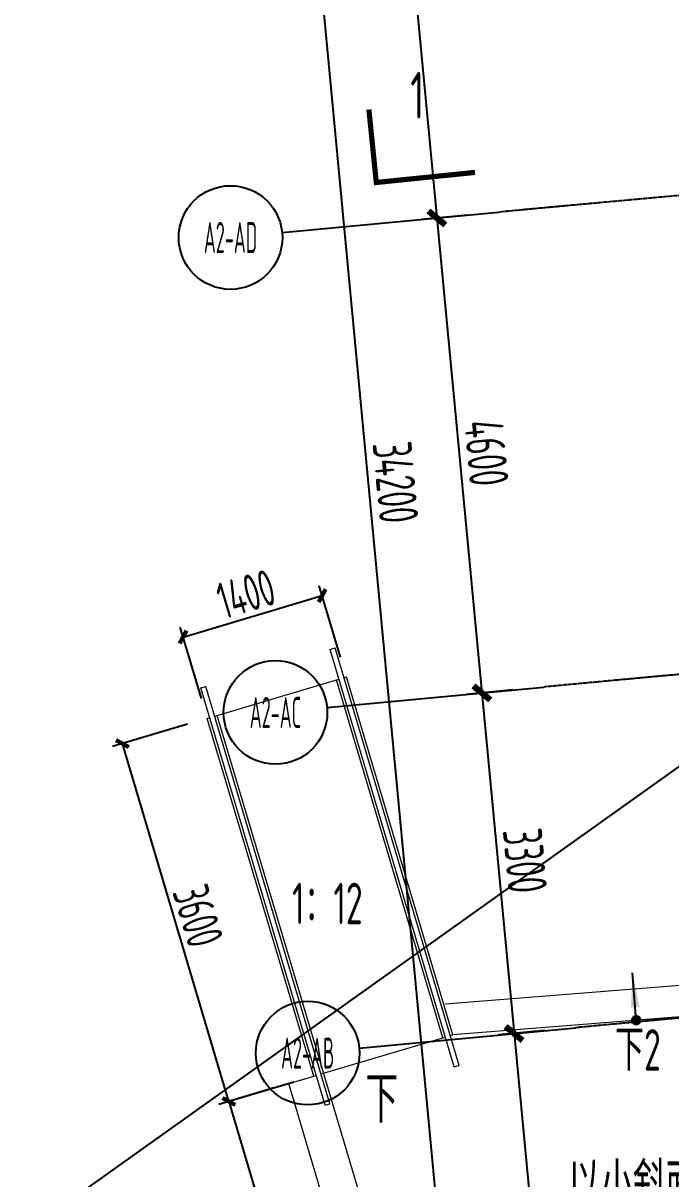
# Model space of a CAD drawing. Header units: millimetres. Extents: x 11639278 to 23698211, y -13072636 to -5537337.
# Drawn here: x 11745049 to 11751299, y -6396176 to -6385030 of the extents above; entities that cross this region are included whole.
import ezdxf
from ezdxf.enums import TextEntityAlignment as Align

# ---------------------------------------------------------------- set-up
doc = ezdxf.new("R2010")
doc.units = ezdxf.units.MM
doc.header["$LTSCALE"] = 10
doc.linetypes.add('A2-RG-AXIS$0$CENTER', pattern=[2, 1.25, -0.25, 0.25, -0.25])
doc.linetypes.add('A2-RG-AXIS$0$DOTE', pattern=[2.42, 2, -0.2, 0.02, -0.2])
for name, color, linetype in [('A2-RB-F1$0$A-DIMS-100', 1, 'Continuous'), ('A2-RG-AXIS$0$A-AXIS', 1, 'Continuous'), ('A2-RG-AXIS$0$A-DIMS-100', 1, 'Continuous'), ('A2-RG-AXIS$0$A-GRID', 1, 'A2-RG-AXIS$0$CENTER'), ('A2-RG-AXIS$0$A-SYMB', 4, 'Continuous'), ('A2-RI-F1$0$$0$AUDIT_D_120618114340-341', 1, 'Continuous'), ('A2-RI-F1$0$A-SYMB', 4, 'Continuous'), ('A2-RI-F1$0$A-SYMB-AREA', 4, 'Continuous'), ('A2-RI-F1$0$A-SYMB-NAME', 4, 'Continuous'), ('A2-RI-F1$0$AUDIT_D_120618114340-341', 1, 'Continuous')]:
    doc.layers.add(name, color=color, linetype=linetype)
doc.layers.add('A2-RI-F1$0$A-DETL-LLIN', color=3, linetype='Continuous', lineweight=5)
doc.styles.add('A2-RB-F1$0$XD2008', font='hzs.shx', dxfattribs={"width": 0.7, "bigfont": 'hztxt.shx'})
doc.styles.add('A2-RG-AXIS$0$ECADI', font='hzs.shx', dxfattribs={"width": 0.7, "bigfont": 'hztxt.shx'})
doc.styles.add('A2-RG-AXIS$0$XD2008', font='hzs.shx', dxfattribs={"width": 0.7, "bigfont": 'hztxt.shx'})
doc.styles.add('A2-RI-F1$0$ECADI', font='hzs.shx', dxfattribs={"width": 0.7, "bigfont": 'hztxt.shx'})
doc.dimstyles.new('A2-RB-F1$0$XD100', dxfattribs={"dimscale": 100, "dimtxt": 3.5, "dimasz": 1.5, "dimexe": 1, "dimexo": 2, "dimgap": 0.5, "dimtad": 1, "dimdec": 0, "dimdsep": 46, "dimtxsty": 'A2-RB-F1$0$XD2008', "dimcen": 2.5, "dimclrt": 4, "dimaunit": 1, "dimadec": 0, "dimazin": 0, "dimtfac": 1, "dimtdec": 0, "dimtix": 1, "dimtmove": 1, "dimatfit": 3, "dimfxl": 0, "dimtolj": 1, "dimtzin": 0, "dimarcsym": 0})
doc.dimstyles.new('A2-RB-F1$0$XD100$0', dxfattribs={"dimscale": 100, "dimtxt": 3.5, "dimasz": 1, "dimexe": 1, "dimexo": 2, "dimgap": 0.5, "dimtad": 1, "dimdec": 0, "dimdsep": 46, "dimtxsty": 'A2-RB-F1$0$XD2008', "dimblk1": 'A2-RB-F1$0$_ArchTick', "dimblk2": 'A2-RB-F1$0$_ArchTick', "dimsah": 1, "dimcen": 2.5, "dimclrt": 4, "dimaunit": 1, "dimadec": 0, "dimazin": 0, "dimtfac": 1, "dimtdec": 0, "dimtix": 1, "dimtmove": 1, "dimatfit": 3, "dimfxl": 0, "dimtolj": 1, "dimtzin": 0, "dimarcsym": 0})
doc.dimstyles.new('A2-RG-AXIS$0$XD150$0', dxfattribs={"dimscale": 150, "dimtxt": 2.5, "dimasz": 1, "dimexe": 1, "dimexo": 2, "dimgap": 0.5, "dimtad": 1, "dimdec": 0, "dimdsep": 46, "dimtxsty": 'A2-RG-AXIS$0$XD2008', "dimblk": 'A2-RG-AXIS$0$_ArchTick', "dimcen": 2.5, "dimclrt": 4, "dimaunit": 1, "dimadec": 0, "dimazin": 0, "dimtfac": 1, "dimtdec": 0, "dimtmove": 2, "dimatfit": 3, "dimfxl": 0, "dimtolj": 1, "dimtzin": 0, "dimarcsym": 0})

# ---------------------------------------------------------------- blocks, each defined once
blk = doc.blocks.new('A2-RI-F1$0$5erhfh')
at = {"layer": 'A2-RI-F1$0$A-SYMB-AREA', "style": 'A2-RI-F1$0$ECADI', "width": 0.7}
blk.add_attdef('340M2', text='', height=2.5, dxfattribs=at).set_placement((0, 1.25), align=Align.MIDDLE_LEFT)
at = {"layer": 'A2-RI-F1$0$A-SYMB-NAME', "style": 'A2-RI-F1$0$ECADI', "width": 0.7}
blk.add_attdef('CHINESENAME', (-12.29, 3.09), '', height=4.5, dxfattribs=at)
blk = doc.blocks.new('A2-RI-F1')
at = {"layer": 'A2-RI-F1$0$$0$AUDIT_D_120618114340-341'}
blk.add_lwpolyline([(11748523.1, -6394985.8, 0, 0, 0), (11747582.1, -6391822.8, 80, 0, 0), (11747496.6, -6391535.2, 0, 0, 0)], format="xyseb", dxfattribs=at)
at = {"layer": 'A2-RI-F1$0$$0$AUDIT_D_120618114340-341', "extrusion": (0, 0, -1), "const_width": 50}
blk.add_lwpolyline([(-11750982.3, -6394627.7, 1), (-11750946.8, -6394663, 1)], format="xyb", close=True, dxfattribs=at)
at = {"layer": 'A2-RI-F1$0$$0$AUDIT_D_120618114340-341', "extrusion": (0, 0, -1)}
blk.add_solid([(-11750912.9, -6394526.4), (-11750996.8, -6394519.8), (-11750928.1, -6394187.4)], dxfattribs=at)
at = {"layer": 'A2-RI-F1$0$A-DETL-LLIN'}
for p, q in [((11748010.1, -6391069.5), (11748058, -6391055.2)), ((11749255.7, -6395080.8), (11748058, -6391055.2)), ((11749207.7, -6395095.1), (11748010.1, -6391069.5)), ((11746897.5, -6391713.5), (11748095.6, -6391357)), ((11749098.2, -6394814.7), (11748071.7, -6391364.2)), ((11748143.6, -6391342.8), (11748167.5, -6391335.6)), ((11749194.1, -6394786.2), (11748167.5, -6391335.6)), ((11746764.1, -6391440.2), (11746812, -6391425.9)), ((11747961.7, -6395465.8), (11746764.1, -6391440.2)), ((11748009.6, -6395451.5), (11746812, -6391425.9)), ((11746825.7, -6391734.9), (11746849.6, -6391727.7)), ((11751520.5, -6407164.7), (11746921.5, -6391706.3)), ((11747852.2, -6395185.4), (11746825.7, -6391734.9)), ((11752711.2, -6394205.4), (11749119.7, -6394491.1)), ((11752735, -6394504.5), (11749194.1, -6394786.2)), ((11747924.1, -6395164), (11749122.2, -6394807.6)), ((11749170.1, -6394793.3), (11749194.1, -6394786.2)), ((11747612.6, -6395256.7), (11747876.2, -6395178.3)), ((11749207.7, -6395095.1), (11749255.7, -6395080.8)), ((11751267.1, -6407540.5), (11747612.6, -6395256.7)), ((11747961.7, -6395465.8), (11748009.6, -6395451.5))]:
    blk.add_line(p, q, dxfattribs=at)
at = {"layer": 'A2-RI-F1$0$A-SYMB', "const_width": 50}
blk.add_lwpolyline([(11749408.8, -6386469.5), (11748456.5, -6386566.5), (11748384.9, -6385863.5)], dxfattribs=at)
at = {"layer": 'A2-RI-F1$0$AUDIT_D_120618114340-341'}
blk.add_line((11750964.6, -6394645.3), (11750928.1, -6394187.4), dxfattribs=at)
at = {"layer": 'Defpoints', "color": 3}
blk.add_line((11751999.6, -6391753.5), (11731372, -6406443), dxfattribs=at)
ref = blk.add_blockref('A2-RI-F1$0$5erhfh', (11750145.2, -6386262.7), dxfattribs=dict(xscale=100, yscale=100, zscale=100))
ref.add_attrib('CHINESENAME', '1', (11748784.5, -6385950.5), dxfattribs={"layer": 'A2-RI-F1$0$A-SYMB-NAME', "height": 450, "style": 'A2-RI-F1$0$ECADI', "width": 0.7})
ref = blk.add_blockref('A2-RI-F1$0$5erhfh', (11749287.9, -6393885.1), dxfattribs=dict(xscale=100, yscale=100, zscale=100))
ref.add_attrib('CHINESENAME', '1：12', (11747643.5, -6393719.8), dxfattribs={"layer": 'A2-RI-F1$0$A-SYMB-NAME', "height": 400, "style": 'A2-RI-F1$0$ECADI', "width": 0.7})
ref = blk.add_blockref('A2-RI-F1$0$5erhfh', (11751988.3, -6395440.4), dxfattribs=dict(xscale=100, yscale=100, zscale=100))
ref.add_attrib('CHINESENAME', '下2', (11750759.1, -6395131.6), dxfattribs={"layer": 'A2-RI-F1$0$A-SYMB-NAME', "height": 400, "style": 'A2-RI-F1$0$ECADI', "width": 0.7})
ref = blk.add_blockref('A2-RI-F1$0$5erhfh', (11749580.2, -6395942.1), dxfattribs=dict(xscale=100, yscale=100, zscale=100))
ref.add_attrib('CHINESENAME', '下', (11748351, -6395633.4), dxfattribs={"layer": 'A2-RI-F1$0$A-SYMB-NAME', "height": 450, "style": 'A2-RI-F1$0$ECADI', "width": 0.7})
ref = blk.add_blockref('A2-RI-F1$0$5erhfh', (11751532.6, -6396774.9), dxfattribs=dict(xscale=100, yscale=100, zscale=100))
ref.add_attrib('CHINESENAME', '以小斜面过渡', (11750303.5, -6396466.1), dxfattribs={"layer": 'A2-RI-F1$0$A-SYMB-NAME', "height": 450, "style": 'A2-RI-F1$0$ECADI', "width": 0.7})
blk = doc.blocks.new('A2-RG-AXIS$0$_ArchTick')
at = {"color": 0, "linetype": 'ByBlock', "const_width": 0.4}
blk.add_lwpolyline([(-0.5, -0.5), (0.5, 0.5)], dxfattribs=at)
blk = doc.blocks.new('*D773')
at = {"layer": 'A2-RG-AXIS$0$A-DIMS-100', "color": 0, "lineweight": -2, "ltscale": 3, "transparency": 16777216}
for p, q in [((11748897, -6382202), (11748449, -6382244)), ((11748598, -6382230), (11749041, -6386909)), ((11749340, -6386881), (11748892, -6386923))]:
    blk.add_line(p, q, dxfattribs=at)
at = {"layer": 'Defpoints', "color": 0, "ltscale": 3, "transparency": 16777216}
for p in [(11749196, -6382174), (11749041, -6386909), (11749638, -6386853)]:
    blk.add_point(p, dxfattribs=at)
at = {"layer": 'A2-RG-AXIS$0$A-DIMS-100', "color": 0, "lineweight": -2, "ltscale": 3, "transparency": 16777216, "xscale": 150, "yscale": 150, "zscale": 150}
for p, rotation in [((11748598, -6382230), 95.40764194036541), ((11749041, -6386909), 275.4076419403654)]:
    blk.add_blockref('A2-RG-AXIS$0$_ArchTick', p, dxfattribs=dict(at, rotation=rotation))
at = {"layer": 'A2-RG-AXIS$0$A-DIMS-100', "color": 4, "ltscale": 3, "transparency": 16777216, "insert": (11749081, -6384545), "char_height": 375, "attachment_point": 5, "rotation": 275.4076, "style": 'A2-RG-AXIS$0$XD2008'}
blk.add_mtext('\\A1;4700', dxfattribs=at)
blk = doc.blocks.new('*D774')
at = {"layer": 'A2-RG-AXIS$0$A-DIMS-100', "color": 0, "lineweight": -2, "ltscale": 3, "transparency": 16777216}
for p, q in [((11749340, -6386881), (11748892, -6386923)), ((11749041, -6386909), (11749475, -6391489)), ((11749773, -6391460), (11749325, -6391503))]:
    blk.add_line(p, q, dxfattribs=at)
at = {"layer": 'Defpoints', "color": 0, "ltscale": 3, "transparency": 16777216}
for p in [(11749638, -6386853), (11749475, -6391489), (11750072, -6391432)]:
    blk.add_point(p, dxfattribs=at)
at = {"layer": 'A2-RG-AXIS$0$A-DIMS-100', "color": 0, "lineweight": -2, "ltscale": 3, "transparency": 16777216, "xscale": 150, "yscale": 150, "zscale": 150}
for p, rotation in [((11749041, -6386909), 95.40764194036541), ((11749475, -6391489), 275.4076419403654)]:
    blk.add_blockref('A2-RG-AXIS$0$_ArchTick', p, dxfattribs=dict(at, rotation=rotation))
at = {"layer": 'A2-RG-AXIS$0$A-DIMS-100', "color": 4, "ltscale": 3, "transparency": 16777216, "insert": (11749519, -6389174), "char_height": 375, "attachment_point": 5, "rotation": 275.4076, "style": 'A2-RG-AXIS$0$XD2008'}
blk.add_mtext('\\A1;4600', dxfattribs=at)
blk = doc.blocks.new('*D775')
at = {"layer": 'A2-RG-AXIS$0$A-DIMS-100', "color": 0, "lineweight": -2, "ltscale": 3, "transparency": 16777216}
for p, q in [((11749773, -6391460), (11749325, -6391503)), ((11749475, -6391489), (11749786, -6394774)), ((11750084, -6394746), (11749636, -6394788))]:
    blk.add_line(p, q, dxfattribs=at)
at = {"layer": 'Defpoints', "color": 0, "ltscale": 3, "transparency": 16777216}
for p in [(11750072, -6391432), (11750383, -6394717), (11749786, -6394774)]:
    blk.add_point(p, dxfattribs=at)
at = {"layer": 'A2-RG-AXIS$0$A-DIMS-100', "color": 0, "lineweight": -2, "ltscale": 3, "transparency": 16777216, "xscale": 150, "yscale": 150, "zscale": 150}
for p, rotation in [((11749475, -6391489), 95.40764194036541), ((11749786, -6394774), 275.4076419403654)]:
    blk.add_blockref('A2-RG-AXIS$0$_ArchTick', p, dxfattribs=dict(at, rotation=rotation))
at = {"layer": 'A2-RG-AXIS$0$A-DIMS-100', "color": 4, "ltscale": 3, "transparency": 16777216, "insert": (11749891, -6393107), "char_height": 375, "attachment_point": 5, "rotation": 275.4076, "style": 'A2-RG-AXIS$0$XD2008'}
blk.add_mtext('\\A1;3300', dxfattribs=at)
blk = doc.blocks.new('*D776')
at = {"layer": 'A2-RG-AXIS$0$A-DIMS-100', "color": 0, "lineweight": -2, "ltscale": 3, "transparency": 16777216}
for p, q in [((11750084, -6394746), (11749636, -6394788)), ((11749786, -6394774), (11750455, -6401842)), ((11750753, -6401814), (11750305, -6401857))]:
    blk.add_line(p, q, dxfattribs=at)
at = {"layer": 'Defpoints', "color": 0, "ltscale": 3, "transparency": 16777216}
for p in [(11750383, -6394717), (11750455, -6401842), (11751052, -6401786)]:
    blk.add_point(p, dxfattribs=at)
at = {"layer": 'A2-RG-AXIS$0$A-DIMS-100', "color": 0, "lineweight": -2, "ltscale": 3, "transparency": 16777216, "xscale": 150, "yscale": 150, "zscale": 150}
for p, rotation in [((11749786, -6394774), 95.40764194036541), ((11750455, -6401842), 275.4076419403654)]:
    blk.add_blockref('A2-RG-AXIS$0$_ArchTick', p, dxfattribs=dict(at, rotation=rotation))
at = {"layer": 'A2-RG-AXIS$0$A-DIMS-100', "color": 4, "ltscale": 3, "transparency": 16777216, "insert": (11750382, -6398283), "char_height": 375, "attachment_point": 5, "rotation": 275.4076, "style": 'A2-RG-AXIS$0$XD2008'}
blk.add_mtext('\\A1;7100', dxfattribs=at)
blk = doc.blocks.new('*D778')
at = {"layer": 'A2-RG-AXIS$0$A-DIMS-100', "color": 0, "lineweight": -2, "ltscale": 3, "transparency": 16777216}
for p, q in [((11747964, -6372346), (11746620, -6372473)), ((11746769, -6372459), (11749992, -6406507)), ((11751187, -6406394), (11749843, -6406521))]:
    blk.add_line(p, q, dxfattribs=at)
at = {"layer": 'Defpoints', "color": 0, "ltscale": 3, "transparency": 16777216}
for p in [(11748263, -6372318), (11751486, -6406365), (11749992, -6406507)]:
    blk.add_point(p, dxfattribs=at)
at = {"layer": 'A2-RG-AXIS$0$A-DIMS-100', "color": 0, "lineweight": -2, "ltscale": 3, "transparency": 16777216, "xscale": 150, "yscale": 150, "zscale": 150}
for p, rotation in [((11746769, -6372459), 95.40764197918442), ((11749992, -6406507), 275.4076419791845)]:
    blk.add_blockref('A2-RG-AXIS$0$_ArchTick', p, dxfattribs=dict(at, rotation=rotation))
at = {"layer": 'A2-RG-AXIS$0$A-DIMS-100', "color": 4, "ltscale": 3, "transparency": 16777216, "insert": (11748642, -6389458), "char_height": 375, "attachment_point": 5, "rotation": 275.4076, "style": 'A2-RG-AXIS$0$XD2008'}
blk.add_mtext('\\A1;34200', dxfattribs=at)
blk = doc.blocks.new('A2-RG-AXIS$0$ECADI-TAG-GRID')
at = {"color": 13}
blk.add_circle((0, 0), 5, dxfattribs=at)
at = {"style": 'A2-RG-AXIS$0$ECADI', "width": 0.7}
blk.add_attdef('GRID', text='', height=5, dxfattribs=at).set_placement((0, 0), align=Align.MIDDLE)
blk = doc.blocks.new('A2-RB-F1$0$_ArchTick')
at = {"color": 0, "linetype": 'ByBlock', "const_width": 0.4}
blk.add_lwpolyline([(-0.5, -0.5), (0.5, 0.5)], dxfattribs=at)
blk = doc.blocks.new('*D1406')
at = {"layer": 'A2-RB-F1$0$A-DIMS-100', "color": 0, "lineweight": -2, "transparency": 16777216}
for p, q in [((11746634, -6391792), (11745912, -6392007)), ((11747034, -6395429), (11746007, -6391978)), ((11747661, -6395242), (11746938, -6395457))]:
    blk.add_line(p, q, dxfattribs=at)
at = {"layer": 'Defpoints', "color": 0, "transparency": 16777216}
for p in [(11746826, -6391735), (11746007, -6391978), (11747852, -6395185)]:
    blk.add_point(p, dxfattribs=at)
at = {"layer": 'A2-RB-F1$0$A-DIMS-100', "color": 0, "lineweight": -2, "transparency": 16777216, "xscale": 100, "yscale": 100, "zscale": 100}
for p, rotation in [((11746007, -6391978), 106.5680355200496), ((11747034, -6395429), 286.5680355200496)]:
    blk.add_blockref('A2-RB-F1$0$_ArchTick', p, dxfattribs=dict(at, rotation=rotation))
at = {"layer": 'A2-RB-F1$0$A-DIMS-100', "color": 4, "transparency": 16777216, "insert": (11746736, -6393639), "char_height": 350, "attachment_point": 5, "rotation": 286.568, "style": 'A2-RB-F1$0$XD2008'}
blk.add_mtext('\\A1;3600', dxfattribs=at)
blk = doc.blocks.new('*D1407')
at = {"layer": 'A2-RB-F1$0$A-DIMS-100', "color": 0, "lineweight": -2, "transparency": 16777216}
for p, q in [((11748110, -6391144), (11747906, -6390455)), ((11746592, -6390950), (11747934, -6390551)), ((11746769, -6391543), (11746564, -6390854))]:
    blk.add_line(p, q, dxfattribs=at)
at = {"layer": 'Defpoints', "color": 0, "transparency": 16777216}
for p in [(11747934, -6390551), (11748168, -6391336), (11746826, -6391735)]:
    blk.add_point(p, dxfattribs=at)
at = {"layer": 'A2-RB-F1$0$A-DIMS-100', "color": 0, "lineweight": -2, "transparency": 16777216, "xscale": 100, "yscale": 100, "zscale": 100}
for p, rotation in [((11747934, -6390551), 16.56803551996505), ((11746592, -6390950), 196.5680355199651)]:
    blk.add_blockref('A2-RB-F1$0$_ArchTick', p, dxfattribs=dict(at, rotation=rotation))
at = {"layer": 'A2-RB-F1$0$A-DIMS-100', "color": 4, "transparency": 16777216, "insert": (11747199, -6390535), "char_height": 350, "attachment_point": 5, "rotation": 16.568, "style": 'A2-RB-F1$0$XD2008'}
blk.add_mtext('\\A1;1400', dxfattribs=at)
blk = doc.blocks.new('*D1408')
at = {"layer": 'A2-RB-F1$0$A-DIMS-100', "color": 0, "lineweight": -2, "transparency": 16777216}
for p, q in [((11747469, -6395299), (11746938, -6395457)), ((11747034, -6395429), (11750677, -6407673)), ((11751112, -6407544), (11750581, -6407702))]:
    blk.add_line(p, q, dxfattribs=at)
at = {"layer": 'Defpoints', "color": 0, "transparency": 16777216}
for p in [(11747661, -6395242), (11751303, -6407487), (11750677, -6407673)]:
    blk.add_point(p, dxfattribs=at)
at = {"layer": 'A2-RB-F1$0$A-DIMS-100', "color": 0, "lineweight": -2, "transparency": 16777216, "xscale": 100, "yscale": 100, "zscale": 100}
for p, rotation in [((11747034, -6395429), 106.5680355200604), ((11750677, -6407673), 286.5680355200604)]:
    blk.add_blockref('A2-RB-F1$0$_ArchTick', p, dxfattribs=dict(at, rotation=rotation))
at = {"layer": 'A2-RB-F1$0$A-DIMS-100', "color": 4, "transparency": 16777216, "insert": (11749071, -6401487), "char_height": 350, "attachment_point": 5, "rotation": 286.568, "style": 'A2-RB-F1$0$XD2008'}
blk.add_mtext('\\A1;12775', dxfattribs=at)
blk = doc.blocks.new('*D1056')
at = {"layer": 'A2-RB-F1$0$A-DIMS-100', "color": 0, "lineweight": -2, "transparency": 16777216}
blk.add_arc((11755101, -6419199), 14292, 94.5483, 106.568, dxfattribs=at)
at = {"layer": 'Defpoints', "color": 0, "transparency": 16777216}
for p in [(11751111, -6369045), (11746922, -6391706), (11752975, -6405066), (11751520, -6407165), (11754299, -6409124)]:
    blk.add_point(p, dxfattribs=at)
at = {"layer": 'A2-RB-F1$0$A-DIMS-100', "color": 0, "lineweight": -2, "transparency": 16777216, "xscale": 100, "yscale": 100, "zscale": 100}
for p, rotation in [((11753967, -6404952), 4.548265622665835), ((11751025, -6405501), 196.5680355200809)]:
    blk.add_blockref('A2-RB-F1$0$_ArchTick', p, dxfattribs=dict(at, rotation=rotation))
at = {"layer": 'A2-RB-F1$0$A-DIMS-100', "color": 4, "transparency": 16777216, "insert": (11752435, -6404895), "char_height": 350, "attachment_point": 5, "rotation": 10.5582, "style": 'A2-RB-F1$0$XD2008'}
blk.add_mtext('\\A1;12°1\'11"', dxfattribs=at)
blk = doc.blocks.new('A2-RG-AXIS')
at = {"layer": 'A2-RG-AXIS$0$A-AXIS', "ltscale": 3}
for p, q in [((11747547.8, -6387050.5), (11749638.5, -6386852.6)), ((11747981.3, -6391630.1), (11750072, -6391432.1)), ((11748292.3, -6394915.4), (11750383, -6394717.5))]:
    blk.add_line(p, q, dxfattribs=at)
at = {"layer": 'A2-RG-AXIS$0$A-GRID', "linetype": 'A2-RG-AXIS$0$DOTE'}
for radius in [316700, 313400, 308700, 304100, 300800]:
    blk.add_arc((11778730.7, -6694178.7), radius, 75.589285, 95.407644, dxfattribs=at)
at = {"layer": 'A2-RG-AXIS$0$A-SYMB'}
ref = blk.add_blockref('A2-RG-AXIS$0$ECADI-TAG-GRID', (11747050, -6387097.6), dxfattribs=dict(at, xscale=100, yscale=100, zscale=100))
ref.add_attrib('GRID', 'A2-AD', dxfattribs={"layer": '0', "extrusion": (0, 0, -1), "height": 300, "style": 'A2-RG-AXIS$0$ECADI', "text_generation_flag": 2, "width": 0.5}).set_placement((-11747050, -6387097.6), align=Align.MIDDLE)
ref = blk.add_blockref('A2-RG-AXIS$0$ECADI-TAG-GRID', (11747483.6, -6391677.2), dxfattribs=dict(at, xscale=100, yscale=100, zscale=100))
ref.add_attrib('GRID', 'A2-AC', dxfattribs={"layer": '0', "extrusion": (0, 0, -1), "height": 300, "style": 'A2-RG-AXIS$0$ECADI', "text_generation_flag": 2, "width": 0.5}).set_placement((-11747483.6, -6391677.2), align=Align.MIDDLE)
ref = blk.add_blockref('A2-RG-AXIS$0$ECADI-TAG-GRID', (11747794.5, -6394962.5), dxfattribs=dict(at, xscale=100, yscale=100, zscale=100))
ref.add_attrib('GRID', 'A2-AB', dxfattribs={"layer": '0', "extrusion": (0, 0, -1), "height": 300, "style": 'A2-RG-AXIS$0$ECADI', "text_generation_flag": 2, "width": 0.5}).set_placement((-11747794.5, -6394962.5), align=Align.MIDDLE)
at = {"layer": 'A2-RG-AXIS$0$A-DIMS-100', "ltscale": 3}
dim = blk.add_aligned_dim(p1=(11748262.6, -6372317.6), p2=(11751485.6, -6406365.4), distance=-1500, dimstyle='A2-RG-AXIS$0$XD150$0', dxfattribs=at)
dim.commit()
dim.dimension.update_dxf_attribs({"geometry": '*D778', "text_midpoint": (11748642.1, -6389458.1)})
for base, p1, p2, picture, middle in [((11749041.1, -6386909.2), (11749195.5, -6382173.5), (11749638.5, -6386852.6), '*D773', (11749081, -6384544.9)), ((11749474.6, -6391488.7), (11749638.5, -6386852.6), (11750072, -6391432.1), '*D774', (11749519.2, -6389174.2)), ((11749785.6, -6394774), (11750072, -6391432.1), (11750383, -6394717.5), '*D775', (11749891.5, -6393106.6)), ((11750454.8, -6401842.4), (11750383, -6394717.5), (11751052.1, -6401785.8), '*D776', (11750381.5, -6398283.5))]:
    dim = blk.add_linear_dim(base=base, p1=p1, p2=p2, angle=95.40764, dimstyle='A2-RG-AXIS$0$XD150$0', dxfattribs=at)
    dim.commit()
    dim.dimension.update_dxf_attribs({"geometry": picture, "text_midpoint": middle})
blk = doc.blocks.new('A2-RB-F1')
at = {"layer": 'A2-RB-F1$0$A-DIMS-100'}
dim = blk.add_angular_dim_2l(base=(11752974.7428, -6405066.3402), line1=((11751520.4607, -6407164.7339), (11746921.5015, -6391706.3377)), line2=((11754299.2383, -6409123.7784), (11751111.0006, -6369045.0507)), dimstyle='A2-RB-F1$0$XD100', override={"dimasz": 1, "dimblk1": 'A2-RB-F1$0$_ArchTick', "dimblk2": 'A2-RB-F1$0$_ArchTick', "dimsah": 1, "dimadec": 4}, dxfattribs=at)
dim.commit()
dim.dimension.update_dxf_attribs({"geometry": '*D1056', "text_midpoint": (11752434.6729, -6404895.3357)})
for p1, p2, distance, picture, middle in [((11746825.7, -6391734.9), (11748167.5, -6391335.6), 818.8, '*D1407', (11747198.9, -6390534.7)), ((11747852.2, -6395185.4), (11746825.7, -6391734.9), 853.7, '*D1406', (11746736.3, -6393639.4)), ((11747660.5, -6395242.4), (11751303.3, -6407486.8), -653.7, '*D1408', (11749071, -6401486.8))]:
    dim = blk.add_aligned_dim(p1=p1, p2=p2, distance=distance, dimstyle='A2-RB-F1$0$XD100$0', dxfattribs=at)
    dim.commit()
    dim.dimension.update_dxf_attribs({"geometry": picture, "text_midpoint": middle})

msp = doc.modelspace()

# ---------------------------------------------------------------- block references
for name in ['A2-RI-F1', 'A2-RB-F1', 'A2-RG-AXIS']:
    msp.add_blockref(name, (0, 0))

doc.saveas('drawing.dxf')
